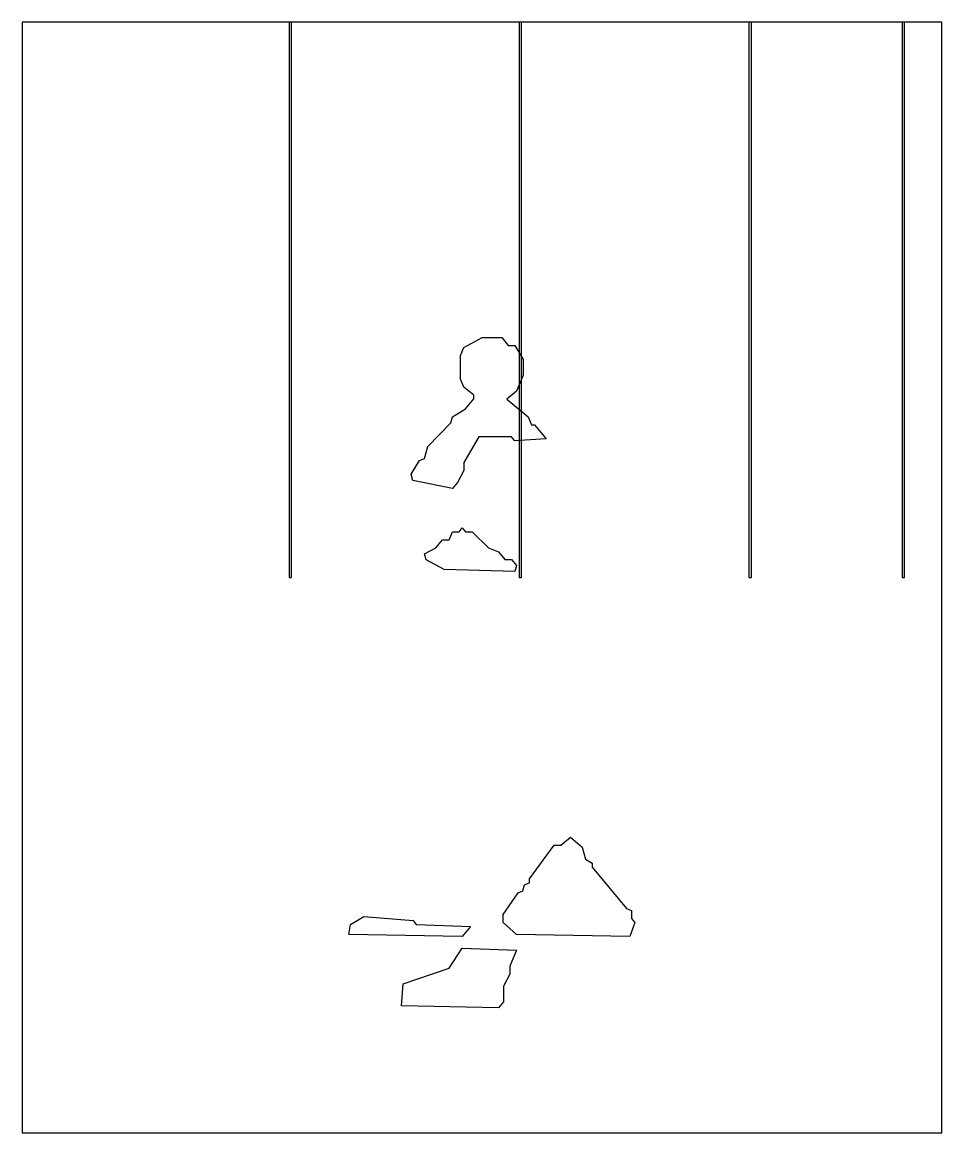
# Model space of a CAD drawing. Header units: millimetres. Extents: x 0 to 1200, y 0 to 1450.
import ezdxf

# ---------------------------------------------------------------- set-up
doc = ezdxf.new("R2010")
doc.units = ezdxf.units.MM
for name, color, linetype in [('OUTLINE', 5, 'Continuous'), ('PIECE', 3, 'Continuous'), ('SLOT', 1, 'Continuous')]:
    doc.layers.add(name, color=color, linetype=linetype)

msp = doc.modelspace()

# ---------------------------------------------------------------- linework, layer by layer
at = {"layer": 'OUTLINE'}
msp.add_lwpolyline([(0, 0), (1200, 0), (1200, 1450), (0, 1450), (0, 0)], close=True, dxfattribs=at)
at = {"layer": 'PIECE'}
for points in [[(509.9, 851.8), (507.7, 859.7), (518.5, 877.8), (524.9, 880.4), (529.2, 895.9), (559.2, 927), (561.3, 934.8), (578.5, 945.2), (589.2, 958.1), (589.2, 963.2), (576.3, 973.5), (572, 983.9), (572, 1015), (576.3, 1025.4), (600, 1038.4), (625.8, 1038.4), (634.3, 1028), (642.9, 1028), (653.7, 1009.8), (653.7, 989.1), (645.1, 968.3), (632.3, 958), (660.1, 934.8), (664.4, 924.5), (668.6, 924.5), (683.8, 906.2), (642.8, 903.6), (638.5, 908.7), (595.8, 908.7), (576.5, 875.2), (576.5, 864.8), (567.9, 849.2), (561.5, 841.4), (509.9, 851.8)], [(550.7, 735.3), (527.1, 748.2), (524.9, 756.1), (539.9, 763.9), (548.5, 774.3), (557.1, 774.3), (561.4, 784.7), (570, 784.7), (574.3, 789.9), (578.6, 784.7), (587.2, 784.7), (608.6, 763.9), (621.5, 758.7), (630, 748.4), (638.6, 748.4), (645.1, 740.6), (642.9, 732.7), (550.7, 735.3)], [(627.8, 274.4), (627.8, 284.9), (647.1, 313.4), (653.5, 316), (655.6, 323.7), (662, 326.3), (662, 331.5), (694.2, 375.5), (702.8, 375.5), (715.7, 385.9), (730.8, 372.9), (735.1, 357.4), (743.7, 352.2), (743.7, 347), (788.6, 292.7), (795.1, 290.1), (795.1, 279.7), (799.4, 274.5), (792.9, 256.2), (645, 258.8), (627.8, 274.4)], [(428.5, 271.9), (445.7, 282.3), (510.1, 277.1), (514.3, 272), (585.2, 269.4), (574.3, 256.2), (426.3, 258.8), (428.5, 271.9)], [(497, 194.3), (557.1, 215), (574.2, 240.9), (645.1, 238.3), (636.5, 217.5), (636.5, 207.1), (628, 191.6), (628, 170.9), (621.5, 163), (494.9, 165.6), (497, 194.3)]]:
    msp.add_lwpolyline(points, close=True, dxfattribs=at)
at = {"layer": 'SLOT'}
for points in [[(348.4, 725), (351.5, 725), (351.5, 1450), (348.4, 1450), (348.4, 725)], [(648.4, 725), (651.6, 725), (651.6, 1450), (648.4, 1450), (648.4, 725)], [(948.4, 725), (951.5, 725), (951.5, 1450), (948.4, 1450), (948.4, 725)], [(1148.5, 725), (1151.5, 725), (1151.5, 1450), (1148.5, 1450), (1148.5, 725)]]:
    msp.add_lwpolyline(points, close=True, dxfattribs=at)

doc.saveas('drawing.dxf')
